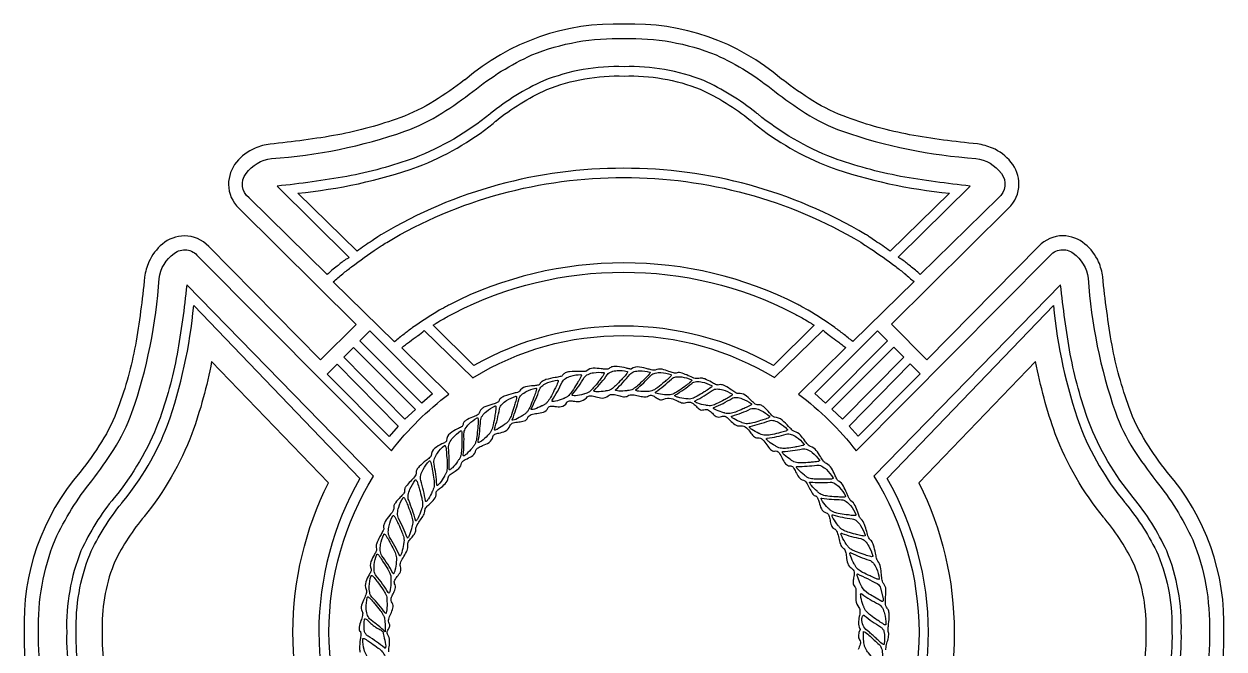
# Model space of a CAD drawing. Extents: x -4 to 118, y -79 to 10.
# Drawn here: x 81.82 to 89.44, y -20.11 to -16.14 of the extents above; entities that cross this region are included whole.
import ezdxf

# ---------------------------------------------------------------- set-up
doc = ezdxf.new("R2010")
doc.units = 0
doc.header["$MEASUREMENT"] = 0

msp = doc.modelspace()

# ---------------------------------------------------------------- linework, layer by layer
for points in [[(89.0808, -21.0151, 0.190688), (89.4382, -20.0028, 0.190103), (89.0788, -18.9873, -0.024331), (88.9433, -18.7953, -0.052799), (88.8367, -18.5765, -0.040977), (88.7281, -18.1816, -0.018869), (88.6694, -17.7485, 0.074164), (88.6427, -17.6528, 0.117424), (88.5563, -17.5396, 0.172953), (88.4168, -17.4875, 0.203071), (88.2625, -17.5539), (87.5517, -18.2738), (87.3271, -18.0492), (88.0711, -17.3117, 0.205433), (88.1369, -17.1607, 0.171763), (88.0863, -17.0197, 0.121676), (87.9683, -16.9309, 0.070772), (87.8732, -16.9048, -0.019422), (87.443, -16.8463, -0.040633), (87.0485, -16.7375, -0.051724), (86.8294, -16.6312, -0.022717), (86.6377, -16.498, -0.03257), (86.6361, -16.497, 0.033743), (86.6344, -16.496, -0.000013), (86.6298, -16.4926, 0.188724), (85.63, -16.1445, 0.188117), (84.6203, -16.4967, 0.033233), (84.6187, -16.4977, -0.033727), (84.6171, -16.4986, -0.022738), (84.4254, -16.6318, -0.051715), (84.2063, -16.7382, -0.040626), (83.8118, -16.847, -0.019427), (83.3815, -16.9055, 0.070868), (83.2865, -16.9315, 0.121689), (83.1685, -17.0203, 0.171758), (83.1179, -17.1613, 0.205493), (83.1836, -17.3123), (83.9277, -18.0499), (83.7031, -18.2745), (82.9923, -17.5545, 0.20312), (82.838, -17.4881, 0.172964), (82.6984, -17.5403, 0.117403), (82.6121, -17.6535, 0.074175), (82.5854, -17.7491, -0.018863), (82.5267, -18.1822, -0.040972), (82.4181, -18.5772, -0.05279), (82.3114, -18.796, -0.024325), (82.1759, -18.9879, 0.19012), (81.8205, -20.0022, 0.190697), (82.1779, -21.0144, -0.024329)], [(82.0172, -20.5869, -0.105186), (81.9123, -20.0026, -0.104679), (82.017, -19.417, -0.062211), (82.2502, -19.0417, 0.021256), (82.3898, -18.8434, 0.054564), (82.5051, -18.6081, 0.06776), (82.6775, -17.7578, -0.205075), (82.773, -17.599, -0.41839), (82.9243, -17.6182), (84.1522, -18.852, -0.067235), (84.5178, -18.4921), (84.2176, -18.1978, 0.017707), (84.2425, -18.1787, -0.026813), (84.2681, -18.1595, -0.028142), (84.3149, -18.1253, 0.000617), (84.3216, -18.1207, 0.028445), (84.3603, -18.088), (84.6695, -18.3883, -0.13917), (85.6268, -18.1207, -0.13901), (86.5853, -18.3878), (86.8945, -18.0874, 0.028484), (86.9332, -18.1202, 0.000612), (86.9399, -18.1247, -0.028226), (86.9867, -18.159, -0.02675), (87.0123, -18.1782, 0.017707), (87.0372, -18.1973), (86.7369, -18.4916, -0.067263), (87.1026, -18.8515), (88.3305, -17.6177, -0.418366), (88.4817, -17.5985, -0.205074), (88.5773, -17.7573, 0.067769), (88.7497, -18.6076, 0.055035), (88.8655, -18.8432, 0.021377), (89.0061, -19.042, -0.062236), (89.2406, -19.4176, -0.105253), (89.3461, -20.0031, -0.105185), (89.2411, -20.5874, -0.06259)], [(87.2922, -20.1161, -0.050403), (87.2931, -20.1005, -0.02801), (87.3014, -20.064, 0.027999), (87.3097, -20.0275, 0.050383), (87.3106, -20.012, 0.105543), (87.3075, -19.9996, -0.07359), (87.3066, -19.979, -0.013329), (87.3094, -19.9505, 0.03484), (87.3134, -19.8941, 0.060318), (87.3101, -19.8692, 0.124674), (87.3002, -19.8506, -0.166198), (87.2893, -19.8191, -0.036529), (87.2908, -19.7778, 0.040869), (87.2921, -19.7324, 0.173842), (87.2782, -19.6965, -0.109146), (87.2721, -19.687, -0.049288), (87.2682, -19.6732, -0.025641), (87.2642, -19.637, 0.031447), (87.2584, -19.5896, 0.137668), (87.2416, -19.5525, -0.089507), (87.2374, -19.5452, -0.030466), (87.2335, -19.5335, -0.014339), (87.2263, -19.5014, 0.025237), (87.214, -19.4505, 0.049323), (87.2057, -19.4305, 0.133617), (87.1952, -19.4186, -0.123149), (87.1876, -19.4113, -0.054023), (87.1813, -19.3991, -0.026894), (87.1708, -19.365, 0.028629), (87.1568, -19.3205, 0.112643), (87.1342, -19.2847, -0.098585), (87.1234, -19.2678, -0.0185), (87.1137, -19.242, 0.03306), (87.0967, -19.2, 0.133903), (87.0707, -19.1685, -0.109478), (87.0566, -19.1497, -0.020456), (87.0434, -19.1204, 0.033969), (87.0224, -19.0758, 0.14439), (86.9925, -19.0448, -0.127164), (86.9802, -19.0299, -0.021765), (86.9683, -19.0047, 0.03997), (86.9466, -18.962, 0.165699), (86.9144, -18.9336, -0.130141), (86.8951, -18.9169, -0.026372), (86.8767, -18.8889, 0.039432), (86.8497, -18.8496, 0.15387), (86.8143, -18.825, -0.141271), (86.7959, -18.812, -0.02786), (86.7772, -18.7881, 0.03796), (86.749, -18.753, 0.127626), (86.7118, -18.729, -0.091626), (86.7042, -18.7256, -0.037792), (86.6955, -18.7187, -0.018774), (86.6748, -18.6978, 0.038944), (86.633, -18.658, 0.163268), (86.5848, -18.6381, -0.136751), (86.5785, -18.6359, -0.049951), (86.5711, -18.6299, -0.022543), (86.5532, -18.6104, 0.042363), (86.5189, -18.575, 0.070248), (86.4997, -18.563, 0.130152), (86.4798, -18.5598, -0.115063), (86.4688, -18.5579, -0.063364), (86.4577, -18.5514, -0.035185), (86.4343, -18.53, 0.053725), (86.3987, -18.4992, 0.194366), (86.3553, -18.489, -0.116005), (86.3482, -18.4878, -0.040236), (86.3387, -18.4832, -0.018382), (86.3144, -18.4675, 0.034572), (86.2706, -18.4406, 0.061657), (86.2493, -18.4329, 0.134275), (86.2308, -18.4335, -0.145701), (86.2222, -18.4343, -0.060391), (86.2113, -18.431, -0.028426), (86.184, -18.4167, 0.039286), (86.1429, -18.3961, 0.063407), (86.1226, -18.391, 0.113546), (86.1038, -18.393, -0.144822), (86.0736, -18.3903, -0.028456), (86.0372, -18.3752, 0.031084), (85.9989, -18.3595, 0.054643), (85.9817, -18.356, 0.108052), (85.9671, -18.3577, -0.152727), (85.9433, -18.3579, -0.032424), (85.9143, -18.348, 0.048817), (85.8713, -18.3347, 0.16701), (85.8279, -18.34, -0.099837), (85.8198, -18.3413, -0.045173), (85.8093, -18.3401, -0.023118), (85.7827, -18.3329, 0.050018), (85.7287, -18.3206, 0.18453), (85.6765, -18.3324, -0.156763), (85.6725, -18.3333, -0.040612), (85.6655, -18.3325, -0.015697), (85.6446, -18.3277, 0.043267), (85.5855, -18.3166, 0.072439), (85.557, -18.3182, 0.146504), (85.5349, -18.3299, -0.129281), (85.5269, -18.3336, -0.056226), (85.5154, -18.3346, -0.027496), (85.485, -18.3318, 0.046121), (85.4345, -18.3284, 0.198561), (85.3933, -18.345, -0.161439), (85.388, -18.3476, -0.041742), (85.3782, -18.3488, -0.016441), (85.3485, -18.3488, 0.037484), (85.2833, -18.3508, 0.072135), (85.256, -18.358, 0.17544), (85.2394, -18.3728, -0.172917), (85.2343, -18.3774, -0.050732), (85.2239, -18.3811, -0.020629), (85.1923, -18.3874, 0.037542), (85.1335, -18.4005, 0.0681), (85.1096, -18.4119, 0.149045), (85.0954, -18.4284, -0.164685), (85.0902, -18.4332, -0.065856), (85.0809, -18.4362, -0.02917), (85.0536, -18.4392, 0.051018), (85.0034, -18.4466, 0.211502), (84.966, -18.4739, -0.12451), (84.961, -18.4777, -0.038932), (84.952, -18.4813, -0.016797), (84.9253, -18.4885, 0.039715), (84.8684, -18.5058, 0.073578), (84.8459, -18.5191, 0.163124), (84.8341, -18.537, -0.155953), (84.8291, -18.5433, -0.059344), (84.8192, -18.5485, -0.026722), (84.7899, -18.558, 0.047694), (84.7402, -18.5757, 0.084768), (84.7214, -18.5892, 0.153949), (84.7121, -18.6078, -0.163895), (84.7077, -18.6172, -0.076864), (84.6975, -18.6253, -0.036966), (84.6664, -18.6394, 0.047248), (84.6268, -18.6581, 0.085767), (84.613, -18.6705, 0.151324), (84.6071, -18.6861, -0.171085), (84.6043, -18.6931, -0.073127), (84.5968, -18.6998, -0.032438), (84.572, -18.7134, 0.059184), (84.5256, -18.7415, 0.228828), (84.5021, -18.7871, -0.177898), (84.4998, -18.7924, -0.069853), (84.4937, -18.7977, -0.029591), (84.473, -18.8088, 0.062438), (84.4279, -18.8362, 0.227099), (84.4044, -18.8831, -0.155069), (84.4019, -18.8883, -0.040411), (84.3952, -18.8953, -0.01612), (84.373, -18.9136, 0.034256), (84.3283, -18.9525, 0.066691), (84.3131, -18.9727, 0.170602), (84.3092, -18.9917, -0.134286), (84.3073, -19.0041, -0.062659), (84.2994, -19.0174, -0.032629), (84.2735, -19.0461, 0.038291), (84.2449, -19.0781, 0.073463), (84.2367, -19.0935, 0.149739), (84.2359, -19.1079, -0.164464), (84.2348, -19.1152, -0.058557), (84.229, -19.1243, -0.025698), (84.2089, -19.1463, 0.039555), (84.1781, -19.1815, 0.071314), (84.1686, -19.1994, 0.144941), (84.1676, -19.2165, -0.133194), (84.1665, -19.2254, -0.055555), (84.161, -19.236, -0.026733), (84.1419, -19.2612, 0.042161), (84.1126, -19.3016, 0.069619), (84.1041, -19.3225, 0.124413), (84.1041, -19.3428, -0.138495), (84.1036, -19.3489, -0.03926), (84.1, -19.3581, -0.016314), (84.0866, -19.3832, 0.032619), (84.0617, -19.4326, 0.061352), (84.0553, -19.4557, 0.151142), (84.0577, -19.4742, -0.163316), (84.0585, -19.4803, -0.064957), (84.056, -19.4885, -0.028457), (84.0444, -19.5099, 0.05307), (84.0225, -19.5546, 0.197981), (84.0235, -19.603, -0.159011), (84.0244, -19.6092, -0.064102), (84.022, -19.6173, -0.028372), (84.011, -19.6388, 0.052732), (83.9902, -19.6835, 0.192897), (83.9918, -19.7318, -0.121895), (83.9946, -19.7441, -0.068273), (83.9923, -19.7583, -0.038192), (83.9791, -19.7906, 0.050097), (83.963, -19.8321, 0.205813), (83.9674, -19.8708, -0.114578), (83.9699, -19.882, -0.05363), (83.9685, -19.8963, -0.028926), (83.959, -19.9299, 0.041958), (83.9481, -19.9707, 0.084344), (83.9483, -19.9875, 0.170455), (83.9551, -19.9996, -0.116254), (83.9575, -20.0072, -0.040241), (83.9578, -20.0188, -0.018373), (83.9546, -20.0505, 0.033413), (83.9503, -20.1062, 0.059013), (83.9532, -20.1307, 0.128341)], [(84.1356, -20.1278, -0.04016), (84.138, -20.0957, 0.043075), (84.1407, -20.0567, 0.134404), (84.1295, -20.0189, -0.099217), (84.1261, -20.0102, -0.093269), (84.1263, -19.999, -0.040302), (84.1339, -19.9832, 0.062731), (84.142, -19.9652, 0.22504), (84.1391, -19.9476, -0.225032), (84.1353, -19.9199, -0.048778), (84.148, -19.8871, 0.052997), (84.1619, -19.8503, 0.214049), (84.1568, -19.8164, -0.215088), (84.1516, -19.7881, -0.063205), (84.1634, -19.7593, 0.059069), (84.1761, -19.7286, 0.179343), (84.1728, -19.6953, -0.22718), (84.1742, -19.6726, -0.052673), (84.1899, -19.6496, 0.063963), (84.2091, -19.6201, 0.21149), (84.2097, -19.5857, -0.12277), (84.2085, -19.572, -0.064958), (84.213, -19.5565, -0.035919), (84.2317, -19.5222, 0.037777), (84.2522, -19.4845, 0.173451), (84.2563, -19.4496, -0.209019), (84.2607, -19.4279, -0.045172), (84.2783, -19.4057, 0.041216), (84.2982, -19.3807, 0.142896), (84.3076, -19.3516, -0.12324), (84.3168, -19.3214, -0.030237), (84.3369, -19.2907, 0.031253), (84.357, -19.26, 0.132649), (84.3654, -19.2305, -0.12041), (84.3675, -19.2202, -0.065585), (84.3742, -19.2099, -0.036062), (84.3956, -19.1889, 0.051173), (84.4249, -19.1589, 0.199149), (84.436, -19.1226, -0.130306), (84.4374, -19.1132, -0.083343), (84.4432, -19.1046, -0.045285), (84.4633, -19.0877, 0.050442), (84.4931, -19.0619, 0.138235), (84.513, -19.023, -0.173089), (84.5259, -19.0021, -0.042561), (84.55, -18.9855, 0.055274), (84.5807, -18.9634, 0.175867), (84.598, -18.93, -0.140493), (84.6015, -18.9221, -0.071413), (84.6093, -18.9151, -0.036104), (84.6331, -18.9021, 0.052517), (84.669, -18.8813, 0.200177), (84.6895, -18.8487, -0.143685), (84.6939, -18.8396, -0.076581), (84.7031, -18.8321, -0.039044), (84.7311, -18.8193, 0.057294), (84.7729, -18.7987, 0.214609), (84.797, -18.7623, -0.148672), (84.8011, -18.7533, -0.101144), (84.8096, -18.7472, -0.05266), (84.8355, -18.7396, 0.064956), (84.8748, -18.7271, 0.189687), (84.9045, -18.6943, -0.229902), (84.9265, -18.6747, -0.05539), (84.9607, -18.6684, 0.057215), (84.9958, -18.662, 0.232078), (85.0184, -18.6412, -0.138386), (85.0267, -18.6292, -0.089636), (85.0403, -18.6218, -0.050549), (85.0768, -18.6149, 0.056727), (85.1183, -18.6065, 0.232035), (85.1452, -18.5814, -0.309351), (85.1617, -18.5688, -0.062063), (85.1898, -18.5704, 0.076869), (85.2308, -18.5716, 0.235604), (85.2655, -18.5465, -0.256295), (85.2825, -18.5347, -0.069401), (85.307, -18.5364, 0.077701), (85.3462, -18.5383, 0.16317), (85.3906, -18.515, -0.224614), (85.4185, -18.5034, -0.062804), (85.4515, -18.5097, 0.063783), (85.4901, -18.5169, 0.185406), (85.5286, -18.5034, -0.194297), (85.5604, -18.4939, -0.056428), (85.595, -18.5014, 0.045052), (85.6257, -18.5085, 0.163088), (85.6538, -18.5034, -0.173161), (85.6848, -18.496, -0.044429), (85.7206, -18.5025, 0.0401), (85.755, -18.5091, 0.15421), (85.7854, -18.5034, -0.232844), (85.8084, -18.5007, -0.066156), (85.8308, -18.5128, 0.061754), (85.8547, -18.5258, 0.194529), (85.8816, -18.525, -0.158624), (85.9291, -18.5193, -0.070083), (85.9667, -18.5344, 0.049958), (85.9946, -18.5466, 0.150223), (86.0244, -18.5465, -0.225357), (86.0608, -18.5473, -0.082999), (86.0868, -18.5692, 0.069364), (86.1089, -18.5885, 0.224376), (86.1367, -18.5914, -0.224448), (86.1667, -18.5938, -0.070542), (86.1904, -18.6137, 0.078401), (86.2153, -18.6342, 0.238379), (86.2474, -18.6345, -0.251348), (86.2778, -18.6362, -0.069226), (86.3038, -18.6588, 0.057731), (86.3325, -18.6843, 0.170499), (86.371, -18.6943, -0.206537), (86.4075, -18.7055, -0.070387), (86.4312, -18.7343, 0.060867), (86.451, -18.7592, 0.212114), (86.4785, -18.769, -0.133538), (86.4954, -18.7717, -0.083164), (86.5103, -18.782, -0.048905), (86.5367, -18.8146, 0.047099), (86.5602, -18.8439, 0.090432), (86.5726, -18.8523, 0.155023), (86.586, -18.8536, -0.166669), (86.6013, -18.8551, -0.109233), (86.6139, -18.8651, -0.056382), (86.6345, -18.8995, 0.053591), (86.6548, -18.9337, 0.100898), (86.6672, -18.9442, 0.15953), (86.6823, -18.9466, -0.162027), (86.6937, -18.9486, -0.101466), (86.7031, -18.9568, -0.051125), (86.7193, -18.985, 0.050926), (86.7391, -19.0189, 0.199561), (86.7689, -19.0379, -0.153481), (86.778, -19.043, -0.055336), (86.7872, -19.0544, -0.026058), (86.8058, -19.0877, 0.026066), (86.8244, -19.121, 0.055346), (86.8336, -19.1324, 0.15348), (86.8427, -19.1375, -0.175005), (86.8514, -19.1412, -0.093629), (86.8579, -19.1503, -0.043737), (86.8677, -19.1789, 0.055879), (86.8827, -19.2201, 0.222569), (86.9133, -19.2454, -0.15672), (86.9232, -19.251, -0.091264), (86.9298, -19.2618, -0.047334), (86.9376, -19.2925, 0.046377), (86.9461, -19.3257, 0.078885), (86.9535, -19.3386, 0.130204), (86.9647, -19.3467, -0.14069), (86.975, -19.3545, -0.070949), (86.9826, -19.3682, -0.037099), (86.9931, -19.4057, 0.033506), (87.0038, -19.4444, 0.157564), (87.0224, -19.4712, -0.117693), (87.0305, -19.4797, -0.06431), (87.0357, -19.4922, -0.035957), (87.0415, -19.5247, 0.04774), (87.0497, -19.5664, 0.198375), (87.0722, -19.5957, -0.260678), (87.09, -19.6221, -0.068627), (87.0874, -19.6579, 0.049711), (87.0844, -19.6895, 0.195945), (87.0946, -19.7152, -0.133793), (87.0999, -19.722, -0.077659), (87.1022, -19.7316, -0.040216), (87.1016, -19.7574, 0.051663), (87.1015, -19.8011, 0.14062), (87.1203, -19.8463, -0.18051), (87.1277, -19.8722, -0.04265), (87.123, -19.9045, 0.044563), (87.1176, -19.9433, 0.144863), (87.1267, -19.9808, -0.12007), (87.1288, -19.9832, -0.144139), (87.1291, -19.9856, -0.07553), (87.1283, -19.9882, -0.019353), (87.1268, -19.9911, 0.021038), (87.1249, -19.9948, 0.058572), (87.1235, -19.999, 0.078174), (87.1177, -20.0262, 0.160228), (87.1251, -20.0521, -0.225032), (87.129, -20.0799, -0.048778), (87.1163, -20.1126, 0.052997)]]:
    msp.add_lwpolyline(points, format="xyb")
for points in [[(83.2484, -17.2468, -0.41284), (83.2294, -17.0927, -0.206424), (83.3911, -16.9968, 0.067111), (84.2384, -16.8244, 0.054203), (84.473, -16.7097, 0.021207), (84.6704, -16.5711, -0.062383), (85.0445, -16.3397, -0.104151), (85.6298, -16.2358, -0.104353), (86.2135, -16.3394, -0.062863), (86.5852, -16.5703, 0.021456), (86.7819, -16.709, 0.054626), (87.0164, -16.8239, 0.067113), (87.8637, -16.9963, -0.206431), (88.0254, -17.0922, -0.412816), (88.0064, -17.2463), (87.5099, -17.7336, 0.042053), (87.4475, -17.6802, 0.026197), (87.394, -17.6384, 0.030671), (87.3832, -17.6322, -0.018747), (87.3762, -17.6284, -0.060891), (87.3702, -17.6238), (87.828, -17.1717, -0.017807), (87.3858, -17.1103, -0.040018), (86.9569, -16.9933, -0.079417), (86.4783, -16.7141, -0.000065), (86.4681, -16.7066, 0.062073), (86.1359, -16.5024, 0.101998), (85.6298, -16.4142, 0.102346), (85.1179, -16.504, 0.061667), (84.7811, -16.7112, -0.000013), (84.7765, -16.7146, -0.079401), (84.2978, -16.9938, -0.040015), (83.869, -17.1108, -0.017817), (83.4267, -17.1722), (83.8846, -17.6243, -0.060833), (83.8786, -17.6289, -0.018731), (83.8716, -17.6327, 0.03078), (83.8608, -17.6389, 0.026349), (83.8073, -17.6807, 0.041993), (83.7449, -17.7341)], [(87.3184, -17.5854, 0.037892), (87.2232, -17.52, 0.027583), (87.1871, -17.4942, -0.009196), (87.1638, -17.4784, 0.135282), (85.6267, -17.0592, 0.135282), (84.0897, -17.4784, -0.009196), (84.0663, -17.4942, 0.027583), (84.0302, -17.52, 0.037892), (83.9351, -17.5854), (83.5575, -17.2167, 0.061297), (84.3186, -17.0502, 0.076875), (84.7982, -16.7745, -0.000019), (84.8032, -16.7708), (84.8121, -16.7619, 0.000004), (84.8146, -16.76, -0.062389), (85.1388, -16.5591, -0.102564), (85.6297, -16.4735, -0.102159), (86.1128, -16.557, -0.062874), (86.4306, -16.7539, 0.000076), (86.4413, -16.7619), (86.4503, -16.7708, -0.000019), (86.4552, -16.7745, 0.076873), (86.9349, -17.0502, 0.061297), (87.696, -17.2167)], [(83.7835, -17.779, -0.003515), (83.843, -17.7281, -0.007544), (83.8713, -17.7059, 0.007474), (83.8995, -17.6838, -0.014431), (84.063, -17.5678, -0.007804), (84.0873, -17.5521, 0.012137), (84.1224, -17.529, -0.135813), (85.628, -17.1183, -0.135927), (87.1324, -17.5285, 0.012088), (87.1675, -17.5516, -0.007812), (87.1918, -17.5673, -0.014379), (87.3553, -17.6832, 0.007525), (87.3836, -17.7054, -0.007534), (87.4118, -17.7276, 0.000002), (87.4131, -17.7286, -0.003505), (87.4713, -17.7785), (87.0818, -18.159, 0.023103), (87.0223, -18.1111, 0.011075), (86.9956, -18.0905, -0.011096), (86.9688, -18.0698, 0.009409), (86.7994, -17.9594, -0.014935), (86.7455, -17.9306, 0.000822), (86.734, -17.9241, 0.119003), (85.628, -17.6596, 0.118872), (84.5208, -17.9247, 0.000868), (84.509, -17.9313, -0.014807), (84.4554, -17.9599, 0.009379), (84.2859, -18.0703, -0.011086), (84.2592, -18.091, 0.011086), (84.2324, -18.1116, 0.023237), (84.173, -18.1595)], [(86.8368, -18.0551), (86.5781, -18.3108, 0.130522), (85.6267, -18.0611, 0.130522), (84.6753, -18.3108), (84.4167, -18.0551, 0.0041), (84.4363, -18.0426, -0.028098), (84.4851, -18.0135, -0.014323), (84.5505, -17.9778, -0.120747), (85.6267, -17.7192, -0.120748), (86.703, -17.9778, -0.01433), (86.7684, -18.0135, -0.028098), (86.8172, -18.0426, 0.0041)], [(84.0392, -19.0133), (82.8529, -17.7997, -0.017806), (82.7916, -18.2396, -0.03997), (82.6745, -18.6681, -0.08112), (82.3921, -19.1499, 0.065473), (82.1812, -19.4878, 0.102489), (82.0906, -20.0021, 0.103675), (82.182, -20.5155, 0.064374), (82.3939, -20.8524, -0.081127), (82.6763, -21.3342, -0.039975), (82.7934, -21.7627, -0.017811), (82.8547, -22.2026), (84.0409, -20.989, -0.139648), (83.7555, -20.0021, -0.139429)], [(88.8629, -19.149, -0.081127), (88.5804, -18.6672, -0.039972), (88.4634, -18.2387, -0.017811), (88.402, -17.7988), (87.2158, -19.0124, -0.139131), (87.503, -20.0028, -0.139653), (87.2176, -20.9896), (88.4038, -22.2032, -0.017805), (88.4651, -21.7633, -0.039971), (88.5822, -21.3348, -0.081119), (88.8646, -20.853, 0.064366), (89.0765, -20.5161, 0.103677), (89.1679, -20.0028, 0.103795), (89.0756, -19.4876, 0.064226)], [(83.9559, -20.9749), (82.9005, -22.072, 0.060892), (82.734, -21.3139, 0.081342), (82.4462, -20.8221, -0.000018), (82.4426, -20.8174, -0.063273), (82.2379, -20.4926, -0.103987), (82.1513, -20.0028, -0.101985), (82.2364, -19.5115, -0.065159), (82.4397, -19.1852, -0.000018), (82.4432, -19.1805, 0.081342), (82.731, -18.6887, 0.060893), (82.8975, -17.9305), (83.9529, -19.0276, 0.129934), (83.6913, -20.0028, 0.130257)], [(88.8171, -20.8177, -0.000018), (88.8135, -20.8224, 0.081342), (88.5257, -21.3142, 0.060892), (88.3592, -22.0723), (87.3038, -20.9753, 0.130373), (87.5624, -20.0031, 0.129935), (87.3008, -19.0279), (88.3562, -17.9309, 0.060894), (88.5227, -18.689, 0.081343), (88.8105, -19.1808, -0.000018), (88.8141, -19.1855, -0.062498), (89.0204, -19.5118, -0.104785), (89.1084, -20.0031, -0.103988), (89.0218, -20.4929, -0.063272)], [(83.7522, -19.0553), (83.011, -18.2852, -0.04008), (82.8856, -18.7435, -0.080126), (82.5821, -19.2694, 0.000031), (82.5776, -19.2753, -0.008075), (82.5752, -19.2782, 0.042065), (82.5704, -19.2845, 0.064971), (82.3879, -19.5749, 0.101993), (82.3157, -20.0028, 0.103825), (82.3886, -20.4277, 0.063552), (82.5732, -20.7177), (82.5737, -20.7184, -0.008245), (82.5754, -20.7209, 0.043634), (82.5803, -20.727, 0.000006), (82.5821, -20.7294, -0.081011), (82.8888, -21.2588, -0.039404), (83.0136, -21.7177), (83.7549, -20.9469, -0.116476), (83.527, -20.0028, -0.115641)], [(88.683, -19.2845, -0.008198), (88.6813, -19.282, 0.043596), (88.6765, -19.2759, 0.000005), (88.6746, -19.2735, -0.081013), (88.3679, -18.7441, -0.039408), (88.2431, -18.2852), (87.5019, -19.056, -0.115767), (87.7264, -20.0034, -0.115464), (87.5045, -20.9476), (88.2458, -21.7177, -0.04008), (88.3712, -21.2594, -0.080128), (88.6747, -20.7335, 0.000031), (88.6791, -20.7276, -0.008107), (88.6816, -20.7247, 0.041993), (88.6863, -20.7184, -0.000001), (88.6872, -20.7172, 0.063374), (88.8713, -20.4277, 0.103891), (88.9443, -20.0034, 0.104544), (88.8702, -19.5777, 0.062994), (88.6843, -19.2862, -0.000002)], [(85.3768, -18.3878, -0.146004), (85.4016, -18.3667, -0.071126), (85.4366, -18.3564, -0.072356), (85.4999, -18.3556, -0.456827), (85.5034, -18.3601, -0.102921), (85.4994, -18.3697, -0.027883), (85.4774, -18.3997, 0.002173), (85.4682, -18.4114, -0.016402), (85.4343, -18.4531, -0.045145), (85.4093, -18.477, -0.071691), (85.3942, -18.4864, -0.036853), (85.3777, -18.4914, 0.002011), (85.3712, -18.4931, -0.040348), (85.3217, -18.5022, -0.075881), (85.3036, -18.5018, -0.746791), (85.301, -18.4952, -0.000011), (85.3026, -18.4932, 0.036655)], [(85.5239, -18.3685, -0.147696), (85.5502, -18.3499, -0.071504), (85.5859, -18.3429, -0.072444), (85.6491, -18.348, -0.451001), (85.6522, -18.3528, -0.104228), (85.6475, -18.362, -0.028276), (85.6232, -18.3896, 0.00228), (85.6129, -18.4006, -0.016595), (85.5758, -18.439, -0.045859), (85.5489, -18.4605, -0.071847), (85.5332, -18.4684, -0.036992), (85.5164, -18.4719, 0.00208), (85.5097, -18.473, -0.04031), (85.4596, -18.4774, -0.075837), (85.4416, -18.4753, -0.740923), (85.4396, -18.4685, -0.000008), (85.4411, -18.4669, 0.037426)], [(85.7918, -18.3521, -0.452859), (85.7947, -18.357, -0.103778), (85.7895, -18.3661, -0.028165), (85.764, -18.3928, 0.00211), (85.7536, -18.403, -0.016843), (85.715, -18.4397, -0.045645), (85.6873, -18.46, -0.072902), (85.6713, -18.4672, -0.037383), (85.6543, -18.4699, 0.002104), (85.6476, -18.4707, -0.040488), (85.5974, -18.4729, -0.075756), (85.5795, -18.47, -0.739814), (85.5779, -18.4631), (85.578, -18.463, 0.037215), (85.6659, -18.367, -0.148181), (85.693, -18.3496, -0.071532), (85.7289, -18.3441, -0.072524)], [(85.9262, -18.3682, -0.448617), (85.9288, -18.3733, -0.10454), (85.923, -18.382, -0.028463), (85.8957, -18.4068, 0.002089), (85.8848, -18.4161, -0.017034), (85.8439, -18.4498, -0.045763), (85.8149, -18.4681, -0.072865), (85.7985, -18.474, -0.037244), (85.7813, -18.4754, 0.002019), (85.7746, -18.4757, -0.04062), (85.7245, -18.4742, -0.075569), (85.7068, -18.4699, -0.73458), (85.7055, -18.4629), (85.7059, -18.4626, 0.037811), (85.7996, -18.3736, -0.149399), (85.8278, -18.3583, -0.071682), (85.864, -18.3556, -0.071931)], [(85.093, -18.463, -0.141548), (85.1132, -18.437, -0.06946), (85.1454, -18.4191, -0.071962), (85.2072, -18.4042, -0.472797), (85.2114, -18.4078, -0.100953), (85.2094, -18.4181, -0.027033), (85.1937, -18.4523, 0.002118), (85.1869, -18.4658, -0.015728), (85.1619, -18.5141, -0.043595), (85.142, -18.5433, -0.070399), (85.1291, -18.5558, -0.036549), (85.1137, -18.5644, 0.001798), (85.1079, -18.5673, -0.039663), (85.0613, -18.5873, -0.07562), (85.0435, -18.5909, -0.764401), (85.0398, -18.585), (85.0399, -18.5849, 0.035661)], [(85.3544, -18.3685, -0.464845), (85.3584, -18.3724, -0.102097), (85.3555, -18.3825, -0.027468), (85.3371, -18.4149, 0.002184), (85.3293, -18.4279, -0.016106), (85.3004, -18.4737, -0.044234), (85.2783, -18.5008, -0.069995), (85.2644, -18.512, -0.036215), (85.2486, -18.5191, 0.002039), (85.2423, -18.5217, -0.039748), (85.1942, -18.5372, -0.075677), (85.1762, -18.5392, -0.756461), (85.1729, -18.5329, -0.000007), (85.174, -18.5311, 0.036531), (85.2359, -18.4164, -0.143506), (85.2581, -18.3923, -0.070308), (85.2917, -18.3775, -0.072279)], [(86.0569, -18.4007, -0.448428), (86.0591, -18.406, -0.104934), (86.0528, -18.4142, -0.028557), (86.0238, -18.437, 0.002043), (86.0125, -18.4454, -0.017402), (85.9695, -18.4759, -0.046258), (85.9394, -18.4919, -0.073717), (85.9226, -18.4967, -0.037607), (85.9055, -18.4968, 0.00216), (85.8987, -18.4966, -0.040413), (85.8488, -18.4913, -0.074999), (85.8314, -18.4857, -0.213091), (85.8284, -18.4824, -0.284483), (85.8306, -18.4786), (85.8308, -18.4785, 0.038344), (85.9302, -18.3966, -0.150396), (85.9594, -18.3834, -0.071739), (85.9957, -18.3834, -0.071872)], [(86.1852, -18.4375, -0.443515), (86.1871, -18.443, -0.10639), (86.1802, -18.4507, -0.028966), (86.1498, -18.4713, 0.00208), (86.138, -18.4788, -0.017304), (86.0931, -18.5061, -0.04695), (86.062, -18.5198, -0.074433), (86.045, -18.5233, -0.037539), (86.0278, -18.5221, 0.002031), (86.0211, -18.5214, -0.040431), (85.9717, -18.5124, -0.074615), (85.9547, -18.5056, -0.210693), (85.9519, -18.502, -0.286838), (85.9544, -18.4984, -0.000002), (85.9554, -18.4978, 0.03859), (86.0591, -18.424, -0.151675), (86.089, -18.413, -0.07168), (86.1252, -18.4157, -0.071305)], [(84.8391, -18.5853, -0.138751), (84.8548, -18.5559, -0.068066), (84.8836, -18.5323, -0.070939), (84.942, -18.5061, -0.484481), (84.9468, -18.5089, -0.10013), (84.9464, -18.5195, -0.026577), (84.9364, -18.5563, 0.001964), (84.9321, -18.5705, -0.015851), (84.9153, -18.6228, -0.042543), (84.9005, -18.6552, -0.067404), (84.8898, -18.6698, -0.035065), (84.8762, -18.681, 0.002006), (84.8707, -18.6853, -0.038925), (84.828, -18.7136, -0.074935), (84.8111, -18.7205, -0.779946), (84.8065, -18.7153), (84.8065, -18.7153, 0.034987)], [(85.069, -18.4541, -0.482229), (85.0736, -18.4572, -0.0997), (85.0725, -18.4678, -0.026575), (85.06, -18.5038, 0.001924), (85.0548, -18.5176, -0.016125), (85.0346, -18.5685, -0.041792), (85.0178, -18.5996, -0.067775), (85.0062, -18.6134, -0.035414), (84.9921, -18.6235, 0.002156), (84.9862, -18.6275, -0.0393), (84.9417, -18.6525, -0.075213), (84.9244, -18.6581, -0.775394), (84.9201, -18.6526, -0.000002), (84.9206, -18.6514, 0.03548), (84.9611, -18.5254, -0.139815), (84.9786, -18.4972, -0.068717), (85.0089, -18.4758, -0.071954)], [(86.315, -18.4913, -0.440808), (86.3165, -18.4969, -0.107331), (86.3092, -18.5041, -0.029211), (86.2776, -18.5223, 0.002129), (86.2652, -18.5289, -0.017574), (86.2186, -18.5528, -0.047484), (86.1867, -18.5641, -0.073803), (86.1695, -18.5663, -0.037326), (86.1526, -18.5639, 0.002135), (86.1459, -18.5626, -0.040385), (86.0971, -18.55, -0.074104), (86.0806, -18.5419, -0.209833), (86.0781, -18.5381, -0.288953), (86.0808, -18.5348, -0.000003), (86.082, -18.5341, 0.038272), (86.1901, -18.4684, -0.152721), (86.2206, -18.4596, -0.07163), (86.2566, -18.465, -0.070921)], [(86.437, -18.5519, -0.439482), (86.4382, -18.5576, -0.108682), (86.4304, -18.5642, -0.029474), (86.3977, -18.58, 0.002166), (86.3849, -18.5857, -0.017536), (86.3369, -18.6061, -0.047378), (86.3044, -18.615, -0.074274), (86.287, -18.6159, -0.03721), (86.2701, -18.6122, 0.001992), (86.2637, -18.6105, -0.039646), (86.2158, -18.5941, -0.073434), (86.1999, -18.5849, -0.207665), (86.1976, -18.5809, -0.291708), (86.2006, -18.5777), (86.2008, -18.5776, 0.039209), (86.3139, -18.5197, -0.153276), (86.3449, -18.5133, -0.071266), (86.3805, -18.5214, -0.070366)], [(84.7183, -18.6615, -0.136792), (84.73, -18.63, -0.06671), (84.7555, -18.6023, -0.069834), (84.8099, -18.5677, -0.493519), (84.815, -18.5697, -0.100274), (84.8161, -18.5803, -0.026337), (84.8108, -18.6184, 0.001906), (84.8084, -18.633, -0.016347), (84.7986, -18.6873, -0.041634), (84.7881, -18.7215, -0.066558), (84.7795, -18.7375, -0.034816), (84.7676, -18.7506, 0.002077), (84.7625, -18.7558, -0.037735), (84.724, -18.7901, -0.073497), (84.7081, -18.7995, -0.798684), (84.7029, -18.7951, -0.000007), (84.7032, -18.7929, 0.034798)], [(86.5522, -18.6324, -0.438858), (86.5528, -18.6382, -0.109796), (86.5444, -18.644, -0.029688), (86.5102, -18.656, 0.002093), (86.4971, -18.6602, -0.017616), (86.4474, -18.6751, -0.047593), (86.4141, -18.6803, -0.073933), (86.3969, -18.6793, -0.036931), (86.3806, -18.6738, 0.002187), (86.3741, -18.6712, -0.039346), (86.3281, -18.6497, -0.07244), (86.3132, -18.6386, -0.20505), (86.3113, -18.6344, -0.296218), (86.3145, -18.6316, -0.000002), (86.3155, -18.6313, 0.039479), (86.433, -18.5866, -0.153982), (86.4645, -18.5837, -0.070777), (86.499, -18.5957, -0.069431)], [(84.6128, -18.7449, -0.13563), (84.6218, -18.7124, -0.066009), (84.645, -18.6825, -0.069398), (84.6965, -18.6429, -0.495572), (84.7017, -18.6445, -0.100329), (84.7035, -18.6549, -0.026245), (84.7014, -18.6931, 0.001951), (84.7002, -18.7081, -0.015798), (84.6948, -18.7631, -0.042594), (84.6871, -18.7981, -0.066222), (84.6798, -18.815, -0.034366), (84.6689, -18.8293, 0.001839), (84.6645, -18.8347, -0.037201), (84.6289, -18.8725, -0.072538), (84.6138, -18.8833, -0.808247), (84.6082, -18.8794, -0.000002), (84.6084, -18.8781, 0.034693)], [(86.666, -18.7158, -0.439241), (86.6663, -18.7217, -0.110547), (86.6575, -18.7267, -0.029792), (86.6226, -18.7362, 0.00209), (86.6093, -18.7394, -0.017855), (86.5587, -18.7505, -0.047652), (86.5252, -18.7533, -0.073987), (86.508, -18.7509, -0.036711), (86.4921, -18.7442, 0.002129), (86.4859, -18.7412, -0.039205), (86.4414, -18.7163, -0.071759), (86.4272, -18.7042, -0.203326), (86.4256, -18.6998, -0.299385), (86.429, -18.6973, -0.000001), (86.4295, -18.6972, 0.039611), (86.5501, -18.6612, -0.154176), (86.5817, -18.6606, -0.070382), (86.6153, -18.6752, -0.069083)], [(84.5918, -18.7256, -0.499593), (84.5971, -18.7268, -0.100926), (84.5997, -18.7371, -0.026226), (84.6001, -18.7755, 0.001883), (84.5998, -18.7904, -0.015645), (84.598, -18.8456, -0.042004), (84.5926, -18.8812, -0.066832), (84.5864, -18.8986, -0.034275), (84.5763, -18.9139, 0.001652), (84.5725, -18.9192, -0.037787), (84.5394, -18.9597, -0.072153), (84.5251, -18.9716, -0.812069), (84.5192, -18.9682, -0.000002), (84.5193, -18.9671, 0.034964), (84.515, -18.8336, -0.134813), (84.5219, -18.8005, -0.065284), (84.5431, -18.7689, -0.068805)], [(86.7721, -18.8091, -0.438508), (86.772, -18.8149, -0.111577), (86.7629, -18.8193, -0.029949), (86.7277, -18.8262, 0.0022), (86.7139, -18.8284, -0.017887), (86.6628, -18.8357, -0.047804), (86.6292, -18.8359, -0.073532), (86.6121, -18.8323, -0.03618), (86.5965, -18.8243, 0.001889), (86.5907, -18.821, -0.038761), (86.548, -18.7927, -0.070875), (86.5346, -18.7796, -0.202421), (86.5333, -18.7752, -0.302801), (86.5368, -18.7729, -0.000005), (86.5384, -18.7726, 0.03974), (86.66, -18.7459, -0.154168), (86.6915, -18.7477, -0.069826), (86.7242, -18.7648, -0.068259)], [(84.4889, -18.8189, -0.503456), (84.4943, -18.8194, -0.101482), (84.4979, -18.8294, -0.026252), (84.5021, -18.8678, 0.001815), (84.5032, -18.8823, -0.015924), (84.5068, -18.9374, -0.04123), (84.5049, -18.9734, -0.065687), (84.5005, -18.9914, -0.033947), (84.4921, -19.0074, 0.001924), (84.4886, -19.0136, -0.037144), (84.4596, -19.0575, -0.070918), (84.4465, -19.0709, -0.82727), (84.4405, -19.0681, -0.000003), (84.4403, -19.0668, 0.034732), (84.4231, -18.9348, -0.134482), (84.4267, -18.9012, -0.064592), (84.4446, -18.8673, -0.067663)], [(86.8698, -18.9108, -0.438709), (86.8692, -18.9166, -0.112693), (86.8599, -18.9203, -0.030112), (86.8242, -18.9245, 0.002185), (86.8104, -18.9257, -0.017859), (86.759, -18.9292, -0.048222), (86.7254, -18.9269, -0.073577), (86.7087, -18.922, -0.036365), (86.6938, -18.9129, 0.002008), (86.688, -18.9091, -0.038447), (86.6472, -18.8777, -0.070435), (86.6348, -18.8636, -0.202093), (86.6338, -18.8591, -0.304392), (86.6374, -18.8571), (86.6378, -18.8571, 0.040003), (86.762, -18.8395, -0.15402), (86.7934, -18.8436, -0.069282), (86.8248, -18.863, -0.067514)], [(84.3929, -18.9169, -0.506031), (84.3984, -18.9169, -0.102022), (84.4029, -18.9265, -0.026263), (84.4108, -18.9644, 0.001756), (84.4133, -18.9784, -0.015514), (84.4223, -19.0329, -0.041948), (84.4239, -19.0688, -0.064764), (84.4213, -19.0871, -0.03328), (84.4146, -19.1039, 0.002019), (84.4116, -19.1106, -0.036517), (84.3871, -19.1576, -0.069901), (84.3754, -19.1724, -0.226241), (84.3713, -19.174, -0.29026), (84.369, -19.1703), (84.369, -19.1702, 0.035405), (84.3388, -19.0396, -0.134391), (84.3391, -19.0058, -0.063809), (84.3537, -18.9701, -0.066285)], [(86.9564, -19.0222, -0.44027), (86.9555, -19.028, -0.112912), (86.9459, -19.031, -0.030066), (86.91, -19.0325, 0.002161), (86.8962, -19.0327, -0.017672), (86.8446, -19.0322, -0.04785), (86.8113, -19.0275, -0.073896), (86.7949, -19.0214, -0.036176), (86.7807, -19.0112, 0.002046), (86.7752, -19.0069, -0.038677), (86.7365, -18.9726, -0.06979), (86.725, -18.9576, -0.200793), (86.7243, -18.953, -0.307672), (86.7281, -18.9513, -0.000007), (86.73, -18.9513, 0.039771), (86.8535, -18.943, -0.153394), (86.8846, -18.9495, -0.06861), (86.9147, -18.9712, -0.066795)], [(84.3042, -19.0382, -0.500501), (84.3095, -19.0375, -0.104786), (84.3149, -19.0464, -0.026715), (84.3263, -19.0825, 0.002057), (84.3305, -19.0971, -0.01542), (84.3447, -19.1503, -0.041763), (84.3498, -19.1858, -0.064174), (84.349, -19.2044, -0.033014), (84.3439, -19.2218, 0.001929), (84.3417, -19.2287, -0.035873), (84.3218, -19.2782, -0.069162), (84.3116, -19.2943, -0.225462), (84.3077, -19.2963, -0.292518), (84.3051, -19.2929), (84.305, -19.2926, 0.035496), (84.2623, -19.1663, -0.134776), (84.2593, -19.1326, -0.063332), (84.2703, -19.0955, -0.065791)], [(87.0352, -19.138, -0.441476), (87.034, -19.1436, -0.113742), (87.0243, -19.1459, -0.030101), (86.9885, -19.1448, 0.00222), (86.9745, -19.1439, -0.017956), (86.9231, -19.1397, -0.047716), (86.8902, -19.1324, -0.07243), (86.8743, -19.1251, -0.035381), (86.8607, -19.1138, 0.001965), (86.8555, -19.1092, -0.037461), (86.8192, -19.0721, -0.069171), (86.8087, -19.0563, -0.201213), (86.8082, -19.0516, -0.308923), (86.8121, -19.0502, -0.000001), (86.813, -19.0502, 0.039977), (86.9378, -19.0513, -0.15264), (86.9683, -19.0601, -0.067951), (86.9969, -19.084, -0.066179)], [(84.2268, -19.1493, -0.500957), (84.2321, -19.148, -0.105573), (84.2383, -19.1562, -0.026808), (84.2532, -19.1911, 0.001981), (84.2587, -19.2049, -0.015951), (84.278, -19.2561, -0.042393), (84.2866, -19.291, -0.064422), (84.2876, -19.3095, -0.032831), (84.2843, -19.3274, 0.00194), (84.2827, -19.3346, -0.03567), (84.2678, -19.386, -0.068204), (84.2592, -19.4031, -0.221893), (84.2555, -19.4056, -0.297756), (84.2526, -19.4025, 0.035776), (84.1976, -19.2814, -0.134923), (84.1914, -19.2482, -0.062771), (84.1987, -19.2101, -0.065057)], [(87.1018, -19.2561, -0.441889), (87.1002, -19.2616, -0.115036), (87.0904, -19.2632, -0.030239), (87.055, -19.2594, 0.002317), (87.0409, -19.2574, -0.017836), (86.9898, -19.2493, -0.04685), (86.9574, -19.2397, -0.071637), (86.942, -19.2311, -0.034918), (86.9292, -19.2189, 0.00193), (86.9243, -19.2139, -0.037508), (86.8905, -19.1742, -0.068463), (86.8811, -19.1576, -0.200399), (86.8809, -19.1529, -0.312121), (86.8849, -19.1518, -0.000001), (86.8858, -19.1519, 0.040172), (87.0102, -19.1623, -0.151794), (87.0401, -19.1733, -0.067323), (87.0671, -19.1993, -0.065709)], [(84.1615, -19.2652, -0.496766), (84.1667, -19.2635, -0.106435), (84.1735, -19.2713, -0.02709), (84.1907, -19.3051, 0.001933), (84.197, -19.3183, -0.015817), (84.2196, -19.368, -0.042542), (84.2304, -19.4021, -0.064892), (84.2325, -19.4205, -0.032793), (84.2304, -19.4387, 0.00184), (84.2293, -19.4459, -0.035603), (84.2178, -19.4982, -0.06789), (84.2103, -19.516, -0.220549), (84.2068, -19.5187, -0.299626), (84.2037, -19.5158, 0.036327), (84.141, -19.3991, -0.13551), (84.1326, -19.3665, -0.062639), (84.1374, -19.3279, -0.064493)], [(87.1604, -19.3868, -0.448747), (87.1583, -19.3921, -0.114485), (87.1483, -19.3925, -0.029903), (87.1133, -19.3847, 0.002206), (87.0997, -19.3812, -0.017739), (87.0497, -19.3675, -0.046506), (87.0185, -19.3542, -0.07038), (87.004, -19.3441, -0.0345), (86.9925, -19.3306, 0.002052), (86.988, -19.3249, -0.036871), (86.9583, -19.2816, -0.067673), (86.9505, -19.2641, -0.201355), (86.9508, -19.2594, -0.314149), (86.9549, -19.2587), (86.9552, -19.2588, 0.039968), (87.0785, -19.2832, -0.150223), (87.1071, -19.2975, -0.066291), (87.1314, -19.3264, -0.064869)], [(84.1037, -19.3824, -0.49512), (84.1088, -19.3803, -0.107765), (84.1161, -19.3876, -0.027313), (84.1355, -19.42, 0.00193), (84.1425, -19.4326, -0.0161), (84.1683, -19.4805, -0.042739), (84.1813, -19.5137, -0.065776), (84.1847, -19.5319, -0.03295), (84.1837, -19.5503, 0.001857), (84.1831, -19.5575, -0.036048), (84.175, -19.6106, -0.067561), (84.1688, -19.6288, -0.218839), (84.1654, -19.6318, -0.30217), (84.1621, -19.6292, -0.000003), (84.1614, -19.628, 0.036453), (84.092, -19.5175, -0.13597), (84.0815, -19.4855, -0.062513), (84.0838, -19.4467, -0.064341)], [(87.2084, -19.5187, -0.450614), (87.2059, -19.5238, -0.115169), (87.196, -19.5236, -0.029909), (87.1615, -19.5132, 0.002199), (87.1482, -19.5087, -0.017706), (87.0993, -19.4912, -0.045486), (87.0689, -19.4757, -0.069969), (87.0552, -19.4645, -0.034225), (87.0446, -19.4502, 0.002016), (87.0405, -19.4442, -0.036441), (87.0137, -19.3987, -0.067124), (87.007, -19.3807, -0.201968), (87.0077, -19.3761, -0.315549), (87.0118, -19.3757, -0.000006), (87.0135, -19.3762, 0.039567), (87.1335, -19.4092, -0.148786), (87.1611, -19.4257, -0.065618), (87.1834, -19.4564, -0.064462)], [(87.2506, -19.6629, -0.456052), (87.2476, -19.6678, -0.114929), (87.2378, -19.6664, -0.029637), (87.2046, -19.6522, 0.002208), (87.1917, -19.6462, -0.017323), (87.1447, -19.6234, -0.045395), (87.1161, -19.6045, -0.068555), (87.1035, -19.5918, -0.033652), (87.0944, -19.5764, 0.002031), (87.0908, -19.57, -0.03597), (87.0686, -19.5218, -0.066817), (87.0638, -19.5031, -0.202567), (87.0648, -19.4986, -0.315985), (87.069, -19.4986, -0.000002), (87.07, -19.4991, 0.039407), (87.1867, -19.5457, -0.14702), (87.2126, -19.5652, -0.064723), (87.2318, -19.5981, -0.063976)], [(84.0589, -19.5105, -0.492256), (84.0638, -19.5081, -0.109178), (84.0715, -19.5148, -0.027547), (84.0929, -19.5456, 0.001998), (84.1008, -19.5578, -0.016405), (84.1297, -19.6036, -0.042219), (84.1449, -19.6358, -0.065063), (84.1494, -19.6536, -0.032532), (84.1496, -19.6719, 0.001945), (84.1494, -19.6793, -0.035407), (84.1448, -19.7329, -0.06682), (84.1398, -19.7515, -0.216101), (84.1367, -19.7548, -0.306093), (84.1332, -19.7524, -0.000001), (84.1328, -19.7518, 0.036687), (84.056, -19.6462, -0.137147), (84.0434, -19.6151, -0.062642), (84.0431, -19.5762, -0.064298)], [(84.0229, -19.6458, -0.488618), (84.0277, -19.643, -0.109394), (84.0358, -19.6491, -0.027734), (84.0593, -19.6784, 0.00197), (84.0679, -19.6898, -0.016778), (84.0997, -19.7334, -0.04347), (84.1169, -19.7643, -0.065564), (84.1226, -19.7819, -0.032727), (84.124, -19.8002, 0.001841), (84.1243, -19.8074, -0.035434), (84.1232, -19.8612, -0.066637), (84.1194, -19.8802, -0.213825), (84.1165, -19.8836, -0.308392), (84.1128, -19.8815, -0.000001), (84.1124, -19.8809, 0.037184), (84.0289, -19.7814, -0.137838), (84.0144, -19.7513, -0.062486), (84.0116, -19.7125, -0.063504)], [(87.2744, -19.7901, -0.105982), (87.2746, -19.804, -0.20985), (87.2717, -19.8085, -0.156514), (87.269, -19.8089, -0.096846), (87.2655, -19.8076), (87.1946, -19.7667, -0.110623), (87.1471, -19.7275, -0.064791), (87.123, -19.6762, 0.000004), (87.1227, -19.6756, 0.001428), (87.1212, -19.672, -0.021418), (87.1121, -19.6487, -0.050861), (87.1097, -19.6385, -0.084887), (87.1099, -19.635, -0.234889), (87.1112, -19.6332, -0.019325), (87.2372, -19.695, -0.207928), (87.2581, -19.7229)], [(83.9995, -19.7829, -0.48371), (84.004, -19.7797, -0.110913), (84.0126, -19.7852, -0.02809), (84.0378, -19.8127, 0.001982), (84.0472, -19.8234, -0.016526), (84.0817, -19.8645, -0.043488), (84.1009, -19.8941, -0.065905), (84.1077, -19.9111, -0.032888), (84.1103, -19.9292, 0.00192), (84.1111, -19.9365, -0.049938), (84.1127, -20.0012, 0.046418), (84.0553, -19.951, -0.017267), (84.0142, -19.9177, -0.13941), (83.9977, -19.8888, -0.062762), (83.9924, -19.8503, -0.06336)], [(87.2929, -19.9522, -0.466851), (87.2893, -19.9565, -0.114067), (87.2798, -19.9535, -0.029104), (87.249, -19.9338, 0.0021), (87.2373, -19.9259, -0.016995), (87.1942, -19.8954, -0.044861), (87.1687, -19.872, -0.068206), (87.1581, -19.8574, -0.033643), (87.1513, -19.8406, 0.002011), (87.1488, -19.8337, -0.036303), (87.1338, -19.7824, -0.066443), (87.1318, -19.7631, -0.205608), (87.1335, -19.7588, -0.315605), (87.1376, -19.7595, -0.000004), (87.1388, -19.7603, 0.038492), (87.247, -19.8258, -0.144195), (87.2697, -19.8493, -0.063877), (87.2839, -19.8851, -0.063344)], [(83.9822, -19.9213, -0.481087), (83.9864, -19.9177, -0.111573), (83.9954, -19.9224, -0.028258), (84.0228, -19.9475, 0.002022), (84.0331, -19.9574, 0.054217), (84.0516, -19.971, 0.016981), (84.0716, -19.9819, -0.015637), (84.0867, -19.9901, -0.077209), (84.097, -19.998, -0.093943), (84.0997, -20.0048, -0.032457), (84.1006, -20.0124, 0.05604), (84.1033, -20.0287, -0.035628), (84.1149, -20.081, -0.066215), (84.1157, -20.1004, -0.206845), (84.1137, -20.1046, -0.315054), (84.1097, -20.1035, -0.000003), (84.1087, -20.1027, 0.038454), (84.0049, -20.0293, -0.096316), (83.9919, -20.0177, -0.063559), (83.9825, -20.0007, -0.075051)], [(87.2814, -20.078, -0.480595), (87.2772, -20.0816, -0.111685), (87.2682, -20.0769, -0.028291), (87.2408, -20.0519, 0.002032), (87.2305, -20.0419, 0.014666), (87.205, -20.0193, -0.036167), (87.1818, -19.9978, -0.261485), (87.14, -19.9297, -0.109601), (87.144, -19.9023, -0.133277), (87.1487, -19.8957, -0.360526), (87.1539, -19.8958, -0.000002), (87.1547, -19.8964, 0.03849), (87.2587, -19.97, -0.100245), (87.2713, -19.9812, -0.066605), (87.28, -19.9978, -0.074047)], [(87.264, -20.2166, -0.48383), (87.2594, -20.2197, -0.110849), (87.2509, -20.2142, -0.028083), (87.2256, -20.1868, 0.001971), (87.2163, -20.176, -0.016526), (87.1818, -20.135, -0.043488), (87.1626, -20.1054, -0.065918), (87.1558, -20.0883, -0.032885), (87.1532, -20.0703, 0.001918), (87.1524, -20.063, -0.050064), (87.1508, -19.9983, -0.063905), (87.1845, -20.0212, -0.016636), (87.2187, -20.053, 0.011114), (87.2493, -20.0818, -0.139406), (87.2657, -20.1107, -0.062753), (87.271, -20.1492, -0.063305)], [(83.9704, -20.0467, -0.466814), (83.974, -20.0424, -0.114077), (83.9835, -20.0455, -0.029106), (84.0143, -20.0651, 0.002102), (84.026, -20.0731, -0.016995), (84.0691, -20.1035, -0.044861), (84.0946, -20.1269, -0.068198), (84.1052, -20.1416, -0.033641), (84.112, -20.1583, 0.002009), (84.1145, -20.1652, -0.036307), (84.1295, -20.2166, -0.066443), (84.1315, -20.2359, -0.205586), (84.1298, -20.2402, -0.315623), (84.1257, -20.2394, -0.000004), (84.1245, -20.2386, 0.038491), (84.0163, -20.1732, -0.144197), (83.9936, -20.1496, -0.063876), (83.9794, -20.1138, -0.063345)]]:
    msp.add_lwpolyline(points, format="xyb", close=True)
for points in [[(84.4142, -18.4899), (84.346, -18.5504), (83.9525, -18.1545), (84.0154, -18.0916)], [(86.9088, -18.5498), (86.8406, -18.4892), (87.2393, -18.091), (87.3023, -18.1539)], [(83.9124, -18.1954), (84.3059, -18.589), (84.2376, -18.6518), (83.8494, -18.2583)], [(87.3424, -18.1947), (87.4054, -18.2576), (87.0171, -18.6512), (86.9489, -18.5883)], [(83.808, -18.3017), (84.1962, -18.6953), (84.1385, -18.7605), (83.745, -18.3646)], [(87.5097, -18.364), (87.1163, -18.7599), (87.0586, -18.6947), (87.4468, -18.3011)]]:
    msp.add_lwpolyline(points, close=True)

doc.saveas('drawing.dxf')
